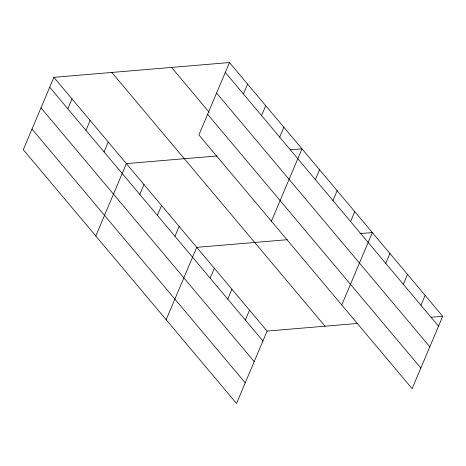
<?xml version="1.0" encoding="UTF-8"?>
<svg xmlns="http://www.w3.org/2000/svg" width="466" height="466" viewBox="0 0 466 466"><rect width="100%" height="100%" fill="white"/><g stroke="black" fill="none" stroke-linecap="round" stroke-linejoin="round"><path stroke-width="0.7" d="M229.476 62.543L198.9 134.924L412.125 388.673L442.7 316.292L229.476 62.543L53.875 77.327L23.3 149.708L236.524 403.457L267.1 331.076L357.742 323.445M67.82 108.782L72.003 98.897M85.948 130.352L90.124 120.467M104.069 151.922L108.246 142.031M95.798 235.988L126.373 163.601L217.016 155.97M139.788 194.427L143.965 184.536M157.374 215.356L161.556 205.471M174.966 236.291L179.142 226.406M243.427 93.998L247.603 84.107M166.158 319.723L196.734 247.341L287.376 239.705M261.548 115.568L265.725 105.677M210.149 278.161L214.325 268.276M279.67 137.132L283.846 127.247M227.74 299.096L231.917 289.205M271.398 221.199L301.974 148.817L290.382 149.79M245.332 320.031L249.508 310.14M315.389 179.637L319.565 169.746M332.98 200.572L337.157 190.681M350.566 221.507L354.748 211.616M341.759 304.933L372.334 232.551L360.02 233.588M385.749 263.372L389.925 253.487M403.34 284.307L407.517 274.422M420.932 305.242L425.108 295.357M431.108 317.264L442.7 316.292M225.299 72.428L438.523 326.177M216.591 93.054L429.809 346.803M171.529 67.419L209.17 112.219M207.615 114.298L420.833 368.047M111.823 72.446L325.047 326.194M53.875 77.327L267.1 331.076M49.699 87.218L262.923 340.966M40.985 107.838L254.209 361.587M32.014 129.088L245.233 382.836"/></g></svg>
